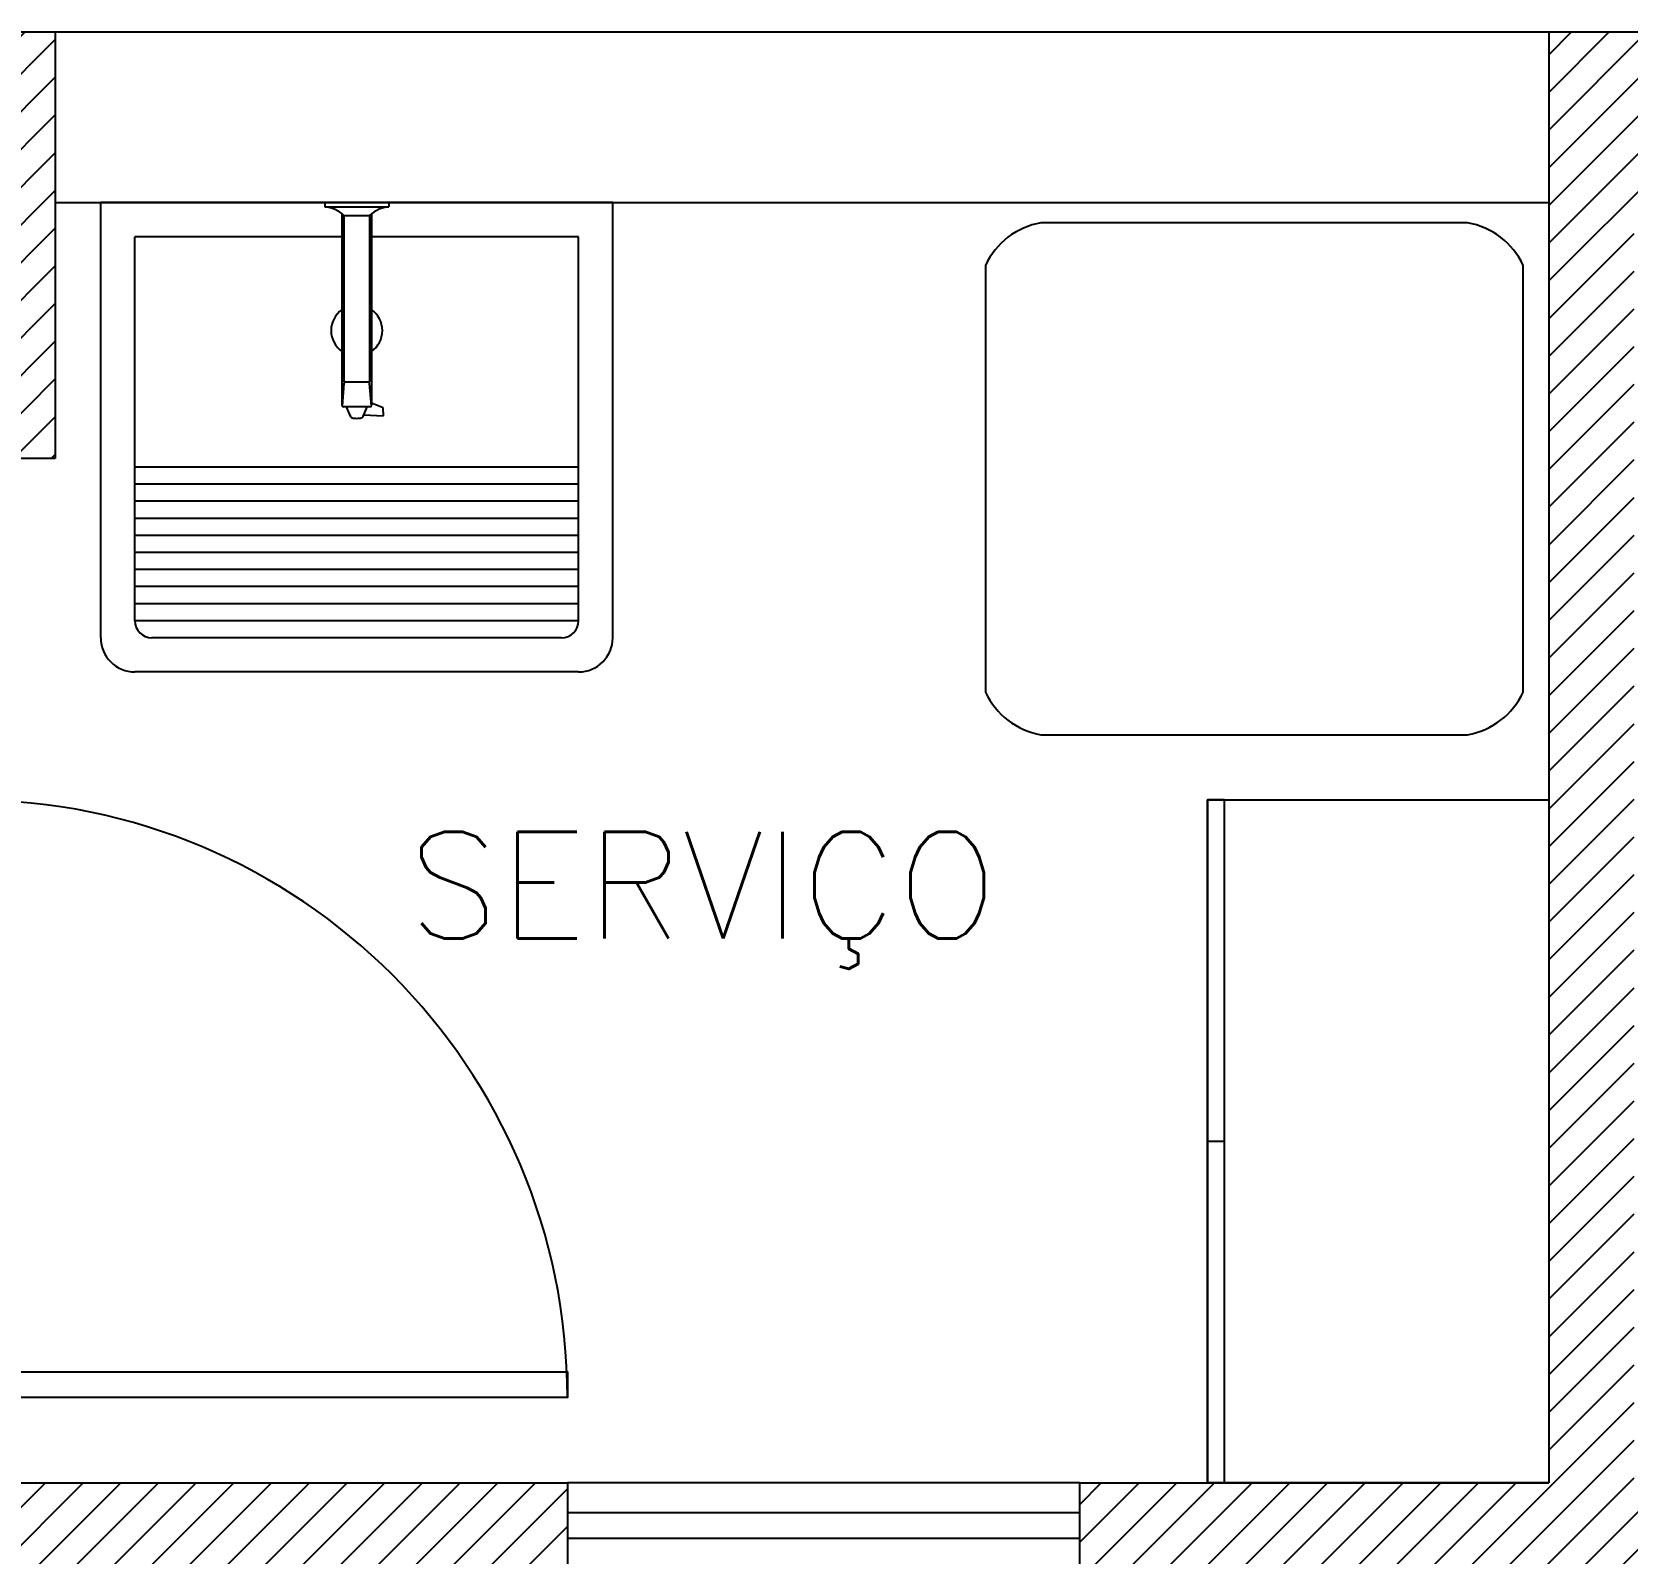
# Model space of a CAD drawing. Extents: x 126968 to 132038, y -1805 to 3860.
# Drawn here: x 127786.7 to 127973.6, y -260.7 to -82.5 of the extents above; entities that cross this region are included whole.
import ezdxf
from ezdxf.enums import TextEntityAlignment as Align

# ---------------------------------------------------------------- set-up
doc = ezdxf.new("R2010")
doc.units = 0
doc.header["$MEASUREMENT"] = 0
doc.layers.get('0').update_dxf_attribs({"linetype": 'CONTINUOUS'})
doc.layers.add('COTA', color=8, linetype='CONTINUOUS', lineweight=5)
for name, color, linetype in [('ESCR03', 3, 'CONTINUOUS'), ('PENA02', 2, 'CONTINUOUS'), ('PENA03', 3, 'CONTINUOUS'), ('PENA04', 4, 'CONTINUOUS'), ('PENA06', 6, 'CONTINUOUS')]:
    doc.layers.add(name, color=color, linetype=linetype)
doc.styles.add('ROMANS', font='ROMANS.SHX')

msp = doc.modelspace()

# ---------------------------------------------------------------- hatches: boundary and pattern name
at = {"layer": 'PENA06'}
h = msp.add_hatch(dxfattribs=at)
h.set_pattern_fill('ANSI31', color=256, scale=25)
h.set_pattern_definition([(45, (126424.6877, -1487.8683), (-2.2097087, 2.2097087), [])])
h.paths.add_polyline_path([(127484.429, -82.458), (127414.429, -82.458), (127414.429, -102.458), (127484.429, -102.458)])
h.paths.add_polyline_path([(127504.429, -82.458), (127484.429, -82.458), (127484.429, -132.458), (127504.429, -132.458)])
h.paths.add_polyline_path([(127314.429, -82.458), (127224.429, -82.458), (127224.429, -402.458), (127239.429, -402.458), (127239.429, -102.458), (127314.429, -102.458)])
h.paths.add_polyline_path([(127389.429, -531.458), (127239.429, -531.458), (127239.429, -482.458), (127224.429, -482.458), (127224.429, -802.458), (127099.429, -802.458), (127099.429, -817.458), (127239.429, -817.458), (127239.429, -546.458), (127314.429, -546.458), (127314.429, -731.458), (127489.429, -731.458), (127489.429, -817.458), (127629.429, -817.458), (127629.429, -802.458), (127504.429, -802.458), (127504.429, -505.458), (127489.429, -505.458), (127489.429, -509.458), (127489.429, -531.458), (127459.429, -531.458), (127459.429, -546.458), (127489.429, -546.458), (127489.429, -716.458), (127329.429, -716.458), (127329.429, -546.458), (127389.429, -546.458)])
h.paths.add_polyline_path([(127504.429, -361.458), (127484.429, -361.458), (127484.429, -411.458), (127504.429, -411.458)])
h.paths.add_polyline_path([(127504.429, -132.458), (127489.429, -132.458), (127489.429, -361.458), (127504.429, -361.458)])
h.paths.add_polyline_path([(127621.429, -377.458), (127616.429, -377.458), (127504.429, -377.458), (127504.429, -392.458), (127621.429, -392.458)])
h.paths.add_polyline_path([(128241.429, -382.458), (128236.429, -382.458), (128029.429, -382.458), (128029.429, -335.458), (128019.429, -335.458), (128019.429, -340.458), (128019.429, -382.458), (127779.429, -382.458), (127779.429, -262.458), (127849.429, -262.458), (127849.429, -252.458), (127779.429, -252.458), (127779.429, -244.458), (127769.429, -244.458), (127769.429, -247.458), (127769.429, -297.458), (127769.429, -382.458), (127697.429, -382.458), (127697.429, -392.458), (127701.429, -392.458), (128241.429, -392.458)])
h.paths.add_polyline_path([(127789.429, -82.458), (127769.429, -82.458), (127769.429, -132.458), (127789.429, -132.458)])
h.paths.add_polyline_path([(127769.429, -82.458), (127614.429, -82.458), (127614.429, -102.458), (127769.429, -102.458)])
h.paths.add_polyline_path([(127999.429, -82.458), (127964.429, -82.458), (127964.429, -252.458), (127924.429, -252.458), (127909.429, -252.458), (127909.429, -262.458), (128019.429, -262.458), (128019.429, -269.458), (128029.429, -269.458), (128029.429, -252.458), (127974.429, -252.458), (127974.429, -102.458), (127999.429, -102.458)])
h.paths.add_polyline_path([(128049.429, -82.458), (127999.429, -82.458), (127999.429, -102.458), (128049.429, -102.458)])
h.paths.add_polyline_path([(128339.429, -82.458), (128199.429, -82.458), (128199.429, -102.458), (128324.429, -102.458), (128324.429, -157.458), (128339.429, -157.458)])
h.paths.add_polyline_path([(128361.929, -237.458), (128339.429, -237.458), (128339.429, -227.458), (128324.429, -227.458), (128324.429, -382.458), (128317.429, -382.458), (128317.429, -392.458), (128321.429, -392.458), (128324.429, -392.458), (128324.429, -409.458), (128334.429, -409.458), (128334.429, -404.458), (128334.429, -252.458), (128361.929, -252.458)])
h.paths.add_polyline_path([(128589.429, -237.458), (128421.929, -237.458), (128421.929, -252.458), (128449.429, -252.458), (128449.429, -482.458), (128334.429, -482.458), (128334.429, -475.458), (128324.429, -475.458), (128324.429, -479.458), (128324.429, -482.458), (128317.429, -482.458), (128317.429, -497.458), (128322.429, -497.458), (128466.429, -497.458), (128466.429, -482.458), (128461.429, -482.458), (128459.429, -482.458), (128459.429, -252.458), (128574.429, -252.458), (128574.429, -302.458), (128589.429, -302.458)])
h.paths.add_polyline_path([(128589.429, -332.458), (128574.429, -332.458), (128574.429, -467.458), (128589.429, -467.458)], flags=17)
h.paths.add_polyline_path([(128594.429, -467.458), (128574.429, -467.458), (128574.429, -517.458), (128594.429, -517.458)])
h.paths.add_polyline_path([(128574.429, -482.458), (128532.429, -482.458), (128532.429, -497.458), (128536.429, -497.458), (128574.429, -497.458)], flags=17)
h.paths.add_polyline_path([(128589.429, -667.458), (128574.429, -667.458), (128574.429, -802.458), (128234.429, -802.458), (128234.429, -497.458), (128241.429, -497.458), (128241.429, -482.458), (128237.429, -482.458), (128217.429, -482.458), (128217.429, -497.458), (128222.429, -497.458), (128224.429, -497.458), (128224.429, -802.458), (128171.929, -802.458), (128171.929, -817.458), (128589.429, -817.458)])
h.paths.add_polyline_path([(127964.429, -497.458), (127999.429, -497.458), (127999.429, -482.458), (127954.429, -482.458), (127954.429, -802.458), (127829.429, -802.458), (127829.429, -817.458), (128021.929, -817.458), (128021.929, -802.458), (127964.429, -802.458)])
h.paths.add_polyline_path([(128049.429, -482.458), (127999.429, -482.458), (127999.429, -502.458), (128049.429, -502.458)])
h.paths.add_polyline_path([(128141.429, -482.458), (128137.429, -482.458), (128049.429, -482.458), (128049.429, -497.458), (128141.429, -497.458)])

# ---------------------------------------------------------------- linework, layer by layer
for p, q in [((127794.75, -153.458), (127794.75, -102.458)), ((127854.75, -102.458), (127794.75, -102.458)), ((127821, -102.458), (127828.5, -102.458)), ((127821, -102.458), (127821, -102.958)), ((127828.5, -102.458), (127828.5, -102.958)), ((127854.75, -153.458), (127854.75, -102.458)), ((127821, -102.958), (127828.5, -102.958)), ((127823.02, -103.765), (127823.02, -126.195)), ((127823.25, -103.958), (127823.25, -123.458)), ((127823.25, -103.958), (127826.25, -103.958)), ((127826.25, -103.958), (127826.25, -123.458)), ((127826.48, -103.765), (127826.48, -126.195)), ((127798.75, -151.458), (127798.75, -106.458)), ((127823.02, -106.458), (127798.75, -106.458)), ((127850.75, -106.458), (127826.48, -106.458)), ((127850.75, -151.458), (127850.75, -106.458)), ((127823.235, -123.642), (127823.03, -126.259)), ((127823.435, -123.458), (127826.065, -123.458)), ((127826.469, -126.259), (127826.264, -123.642)), ((127826.28, -126.395), (127823.22, -126.395)), ((127824.011, -127.502), (127823.563, -126.395)), ((127825.511, -127.512), (127825.954, -126.395)), ((127827.843, -126.494), (127826.48, -125.967)), ((127827.885, -127.45), (127827.843, -126.494)), ((127825.594, -127.344), (127827.885, -127.45)), ((127850.75, -133.458), (127798.75, -133.458)), ((127850.75, -135.458), (127798.75, -135.458)), ((127850.75, -137.458), (127798.75, -137.458)), ((127850.75, -139.458), (127798.75, -139.458)), ((127850.75, -141.458), (127798.75, -141.458)), ((127850.75, -143.458), (127798.75, -143.458)), ((127850.75, -145.458), (127798.75, -145.458)), ((127850.75, -147.458), (127798.75, -147.458)), ((127850.75, -149.458), (127798.75, -149.458)), ((127850.75, -151.458), (127798.75, -151.458)), ((127848.75, -153.458), (127800.75, -153.458)), ((127850.75, -157.458), (127798.75, -157.458))]:
    msp.add_line(p, q)
msp.add_lwpolyline([(127904.929, -164.82), (127954.929, -164.82, 0.2448919), (127961.429, -159.82), (127961.429, -109.82, 0.2448919), (127954.929, -104.82), (127904.929, -104.82, 0.2448919), (127898.429, -109.82), (127898.429, -159.82, 0.2448919)], format="xyb", close=True)
for centre, radius, start, end in [((127820.601, -106.886), 3.949, 47.87119, 84.20383), ((127828.899, -106.888), 3.95, 95.80242, 132.12255), ((127824.75, -117.458), 3, 125.21643, 234.78357), ((127824.75, -117.458), 3, 305.21643, 54.78357), ((127823.435, -123.658), 0.2, 90, 175.52186), ((127826.065, -123.658), 0.2, 4.47814, 90), ((127823.22, -126.195), 0.2, 180, 270), ((127826.28, -126.195), 0.2, 270, 0), ((127824.087, -127.509), 0.0874, 143.68689, 180), ((127824.087, -127.509), 0.0874, 180, 233.27585), ((127824.399, -127.091), 0.61, 233.27585, 252.82796), ((127824.61, -126.409), 1.323, 252.82796, 262.70586), ((127824.75, -125.318), 2.424, 262.70586, 270), ((127824.75, -125.318), 2.424, 270, 277.29414), ((127824.889, -126.409), 1.323, 277.29414, 287.17204), ((127825.1, -127.091), 0.61, 287.17204, 306.72415), ((127825.412, -127.509), 0.0874, 306.72415, 0), ((127825.412, -127.509), 0.0874, 360, 17.64569), ((127800.75, -151.458), 2, 180, 270), ((127848.75, -151.458), 2, 270, 0), ((127798.75, -153.458), 4, 180, 270), ((127850.75, -153.458), 4, 270, 0)]:
    msp.add_arc(centre, radius, start, end)
at = {"layer": 'COTA'}
msp.add_lwpolyline([(128589.429, -817.458), (127484.429, -817.458), (127484.429, -82.458), (128589.429, -82.458)], close=True, dxfattribs=at)
at = {"layer": 'PENA02', "linetype": 'Continuous'}
msp.add_line((127909.429, -252.458), (127849.429, -252.458), dxfattribs=at)
msp.add_arc((127779.429, -242.458), 70, 0, 90, dxfattribs=at)
at = {"layer": 'PENA03'}
for p, q in [((127789.429, -82.458), (127964.429, -82.458)), ((127789.429, -102.458), (127964.429, -102.458))]:
    msp.add_line(p, q, dxfattribs=at)
at = {"layer": 'PENA03', "linetype": 'Continuous'}
for p, q in [((127849.429, -255.958), (127909.429, -255.958)), ((127849.429, -258.958), (127909.429, -258.958))]:
    msp.add_line(p, q, dxfattribs=at)
msp.add_lwpolyline([(127779.429, -242.458), (127779.429, -239.458), (127849.429, -239.458), (127849.429, -242.458)], close=True, dxfattribs=at)
at = {"layer": 'PENA04'}
msp.add_line((127924.429, -212.458), (127926.429, -212.458), dxfattribs=at)
for points in [[(127964.429, -252.458), (127924.429, -252.458), (127924.429, -172.458), (127964.429, -172.458)], [(127924.429, -252.458), (127926.429, -252.458), (127926.429, -172.458), (127924.429, -172.458)]]:
    msp.add_lwpolyline(points, close=True, dxfattribs=at)
at = {"layer": 'PENA06'}
for p, q in [((127964.429, -82.458), (127964.429, -252.458)), ((127964.429, -82.458), (127999.429, -82.458)), ((127779.429, -252.458), (127849.429, -252.458)), ((127909.429, -252.458), (127964.429, -252.458))]:
    msp.add_line(p, q, dxfattribs=at)
at = {"layer": 'PENA06', "linetype": 'Continuous'}
for p, q in [((127849.429, -252.458), (127849.429, -262.458)), ((127909.429, -252.458), (127909.429, -262.458))]:
    msp.add_line(p, q, dxfattribs=at)
at = {"layer": 'PENA06'}
msp.add_lwpolyline([(127789.429, -132.458), (127769.429, -132.458), (127769.429, -82.458), (127789.429, -82.458)], close=True, dxfattribs=at)

# ---------------------------------------------------------------- texts
at = {"layer": 'ESCR03', "color": 4, "linetype": 'Continuous', "style": 'ROMANS'}
msp.add_text('SERVIÇO', height=12.5, dxfattribs=at).set_placement((127865.287, -184.229), align=Align.MIDDLE)

doc.saveas('drawing.dxf')
